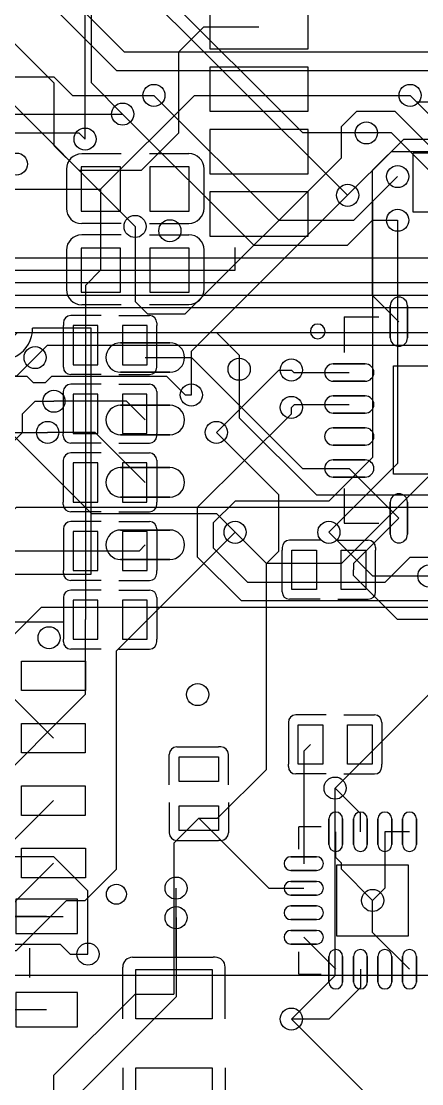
# Model space of a CAD drawing. Header units: millimetres. Extents: x 0 to 60, y 0 to 60.
# Drawn here: x 30.45 to 38.59, y 12.02 to 33.64 of the extents above; entities that cross this region are included whole.
import ezdxf

# ---------------------------------------------------------------- set-up
doc = ezdxf.new("R2010")
doc.units = ezdxf.units.MM

msp = doc.modelspace()

# ---------------------------------------------------------------- linework, layer by layer
for points in [[(6.634, 56.388), (10.033, 56.388), (22.479, 43.942), (22.479, 43.086), (32.545, 33.02), (39.116, 33.02), (41.783, 30.353), (42.164, 30.353), (44.577, 27.94), (44.577, 25.019), (45.339, 24.257)], [(13.97, 51.689), (22.098, 43.561), (22.098, 42.926), (32.385, 32.639), (38.862, 32.639), (41.783, 29.718), (42.037, 29.718)], [(32.543, 31.719), (31.877, 32.385), (31.877, 35.052), (37.846, 41.021), (39.751, 41.021)], [(31.75, 31.242), (31.75, 34.798), (32.639, 35.687), (33.401, 35.687), (33.655, 35.433), (34.036, 35.433), (34.671, 36.068), (35.281, 36.068)], [(37.465, 31.369), (36.176, 31.369), (33.274, 34.271), (33.274, 35.179)], [(37.084, 30.099), (37.973, 30.988), (44.704, 30.988), (46.609, 32.893), (53.086, 32.893), (55.118, 34.925), (55.372, 34.925)], [(37.084, 30.099), (32.385, 34.798)], [(27.432, 34.417), (29.083, 34.417), (31.115, 32.385), (31.115, 31.115), (31.623, 30.607), (32.893, 30.607), (33.655, 31.369), (33.655, 33.02), (34.163, 33.528), (35.281, 33.528)], [(32.766, 29.464), (29.845, 32.385), (29.845, 33.02)], [(25.527, 31.242), (25.527, 32.004), (26.035, 32.512), (31.115, 32.512), (31.496, 32.131), (33.147, 32.131)], [(32.065, 30.226), (33.97, 32.131), (38.354, 32.131)], [(33.147, 32.131), (35.687, 29.591), (37.084, 29.591), (37.211, 29.591), (38.1, 30.48)], [(38.354, 32.131), (38.485, 32), (39.4, 32)], [(38.354, 32.131), (41.152, 29.333), (41.152, 27.392)], [(32.766, 29.464), (32.766, 27.94), (33.02, 27.686), (33.782, 27.686), (36.957, 30.861), (36.957, 31.496), (37.269, 31.808), (38.042, 31.808), (38.989, 30.861), (38.989, 27.686), (39.751, 26.924), (42.037, 26.924), (42.799, 26.162), (42.799, 24.287), (41.776, 23.265)], [(25.908, 31.75), (32.512, 31.75)], [(32.512, 31.75), (35.179, 29.083), (37.084, 29.083), (37.592, 29.591), (38.1, 29.591)], [(38.125, 27.526), (37.592, 28.059), (37.592, 30.607), (38.227, 31.242), (41.656, 31.242), (42.037, 31.623), (42.164, 31.623)], [(25.019, 30.734), (27.559, 30.734), (28.194, 31.369), (31.623, 31.369), (31.75, 31.242)], [(40.695, 22.908), (42.496, 24.709), (42.496, 25.984), (41.81, 26.67), (39.624, 26.67), (38.735, 27.559), (38.735, 30.607), (37.973, 31.369), (37.465, 31.369)], [(12.446, 24.257), (15.259, 24.257), (15.767, 24.765), (21.209, 24.765), (22.479, 26.035), (26.707, 26.035), (28.739, 28.067), (43.815, 28.067), (45.593, 29.845), (48.133, 29.845), (49.33, 31.042), (49.526, 31.042)], [(25.019, 28.829), (43.053, 28.829), (45.266, 31.042), (46.986, 31.042)], [(32.48, 30.942), (31.68, 30.942)], [(33.056, 30.948), (33.856, 30.948)], [(38.419, 29.753), (38.419, 30.953)], [(39.189, 30.953), (38.419, 30.953)], [(31.37, 30.632), (31.37, 29.832)], [(34.165, 30.638), (34.165, 29.838)], [(19.312, 30.419), (20.394, 29.337), (26.162, 29.337), (31.877, 23.622), (34.417, 23.622), (34.798, 23.241)], [(38.1, 30.48), (37.592, 29.972), (37.592, 24.765), (36.703, 23.876), (34.798, 23.876), (34.355, 23.433), (34.355, 23.119)], [(38.1, 30.48), (37.592, 29.972), (37.592, 24.765), (36.703, 23.876), (34.798, 23.876), (34.355, 23.433), (34.355, 22.922), (35.052, 22.225), (37.846, 22.225), (38.354, 22.733), (39.116, 22.733), (39.243, 22.606), (39.497, 22.606)], [(24.069, 29.972), (24.323, 30.226), (32.065, 30.226)], [(32.065, 30.226), (32.065, 28.575)], [(33.909, 26.035), (33.909, 26.924), (37.084, 30.099)], [(39.189, 29.753), (38.419, 29.753)], [(11.557, 22.86), (12.319, 23.622), (14.986, 23.622), (15.875, 24.511), (21.336, 24.511), (22.52, 25.695), (26.728, 25.695), (28.849, 27.813), (43.942, 27.813), (45.72, 29.591), (48.895, 29.591), (49.525, 28.961), (49.525, 28.501)], [(32.48, 29.522), (31.68, 29.522)], [(33.056, 29.528), (33.856, 29.528)], [(38.1, 29.591), (38.1, 24.638), (36.703, 23.241)], [(20.701, 27.305), (20.701, 26.924), (21.336, 26.289), (26.6, 26.289), (28.632, 28.321), (43.688, 28.321), (44.145, 28.778), (44.145, 29.333)], [(32.48, 29.291), (31.68, 29.291)], [(33.056, 29.297), (33.856, 29.297)], [(16.764, 29.037), (16.764, 28.575), (34.798, 28.575), (34.798, 29.037)], [(31.37, 28.981), (31.37, 28.181)], [(34.165, 28.987), (34.165, 28.187)], [(32.065, 28.575), (31.758, 28.265), (31.758, 27.051)], [(32.48, 27.871), (31.68, 27.871)], [(33.056, 27.877), (33.856, 27.877)], [(31.308, 27.501), (31.308, 27.451)], [(32.078, 27.651), (31.458, 27.651)], [(32.438, 27.651), (33.058, 27.651)], [(33.208, 27.501), (33.208, 27.451)], [(37.017, 27.626), (37.017, 26.897)], [(37.017, 27.626), (37.72, 27.626)], [(11.481, 22.047), (12.548, 23.114), (17.038, 23.114), (18.054, 24.13), (25.527, 24.13), (28.702, 27.305), (40.386, 27.305), (41.021, 26.67), (44.704, 26.67), (45.339, 27.305), (50.419, 27.305), (51.181, 26.543), (51.181, 24.257), (50.345, 23.421), (49.525, 23.421)], [(29.952, 26.88), (30.377, 27.305), (34.417, 27.305), (34.88, 26.842), (34.88, 26.56)], [(31.872, 27.392), (30.683, 27.392)], [(31.308, 26.651), (31.308, 27.451)], [(31.872, 22.392), (31.872, 27.392)], [(33.208, 26.651), (33.208, 27.451)], [(30.734, 26.797), (30.988, 27.051), (40.278, 27.051), (40.913, 26.416), (44.831, 26.416), (45.466, 27.051), (48.514, 27.051), (49.526, 26.039), (49.526, 25.962)], [(31.758, 27.051), (31.758, 25.654)], [(30.734, 26.797), (30.353, 26.416), (23.368, 26.416), (21.925, 25.019), (13.843, 25.019), (13.589, 25.273)], [(31.308, 26.601), (31.308, 26.651)], [(32.972, 26.797), (33.909, 26.797), (36.165, 24.541), (37.117, 24.541)], [(33.208, 26.601), (33.208, 26.651)], [(22.528, 18.432), (22.528, 19.099), (28.956, 25.527), (29.845, 26.416), (30.566, 26.416), (30.693, 26.289), (30.947, 26.289), (31.074, 26.416), (33.401, 26.416), (33.782, 26.035), (33.909, 26.035)], [(32.078, 26.451), (31.458, 26.451)], [(32.438, 26.451), (33.058, 26.451)], [(34.417, 25.273), (35.687, 26.543), (35.941, 26.543)], [(34.88, 26.56), (34.88, 25.572), (36.449, 24.003), (41.275, 24.003), (43.234, 25.962), (46.986, 25.962)], [(35.941, 26.543), (35.992, 26.492), (37.117, 26.492)], [(32.077, 26.254), (31.457, 26.254)], [(32.437, 26.254), (33.057, 26.254)], [(31.307, 26.104), (31.307, 26.054)], [(31.307, 26.054), (31.307, 25.254)], [(33.207, 26.104), (33.207, 26.054)], [(33.207, 26.054), (33.207, 25.254)], [(11.557, 21.082), (12.319, 21.844), (13.335, 21.844), (14.478, 20.701), (20.614, 20.701), (22.606, 22.693), (22.606, 24.511), (24.003, 25.908), (27.559, 25.908), (28.702, 24.765), (29.972, 24.765), (30.48, 25.273), (30.48, 25.654), (30.734, 25.908), (31.115, 25.908)], [(32.972, 25.527), (32.591, 25.908), (31.115, 25.908)], [(48.158, 6.073), (48.158, 14.326), (40.64, 21.844), (34.925, 21.844), (34.036, 22.733), (34.036, 23.749), (35.941, 25.654), (35.941, 25.781)], [(42.037, 25.781), (40.132, 25.781), (36.957, 22.606), (35.433, 22.606), (34.798, 23.241)], [(35.941, 25.781), (36.002, 25.842), (37.117, 25.842)], [(31.758, 25.654), (31.758, 24.257)], [(15.875, 17.653), (17.526, 17.653), (18.542, 16.637), (21.463, 16.637), (23.495, 18.669), (23.749, 18.669), (25.781, 20.701), (25.781, 21.717), (27.178, 23.114), (28.067, 23.114), (30.226, 25.273), (30.988, 25.273)], [(29.337, 21.844), (29.718, 22.225), (29.718, 23.114), (30.353, 23.749), (41.402, 23.749), (42.799, 25.146), (45.847, 25.146), (46.228, 24.765), (50.546, 24.765)], [(32.972, 24.257), (31.956, 25.273), (30.988, 25.273)], [(31.307, 25.204), (31.307, 25.254)], [(33.207, 25.204), (33.207, 25.254)], [(34.061, 17.422), (34.44, 17.422), (35.433, 18.415), (35.433, 22.606), (35.687, 22.86), (35.687, 24.003), (34.417, 25.273)], [(32.077, 25.054), (31.457, 25.054)], [(32.437, 25.054), (33.057, 25.054)], [(31.307, 24.707), (31.307, 24.657)], [(31.307, 24.657), (31.307, 23.857)], [(32.077, 24.857), (31.457, 24.857)], [(32.437, 24.857), (33.057, 24.857)], [(33.207, 24.707), (33.207, 24.657)], [(33.207, 24.657), (33.207, 23.857)], [(38.125, 23.528), (37.117, 24.541)], [(31.758, 24.257), (31.758, 22.86)], [(37.017, 24.134), (37.017, 23.426)], [(31.307, 23.807), (31.307, 23.857)], [(33.207, 23.807), (33.207, 23.857)], [(32.077, 23.657), (31.457, 23.657)], [(32.437, 23.657), (33.057, 23.657)], [(32.078, 23.46), (31.458, 23.46)], [(32.438, 23.46), (33.058, 23.46)], [(37.017, 23.426), (37.72, 23.426)], [(38.125, 23.528), (37.203, 22.603), (37.203, 22.479)], [(13.767, 14.859), (15.291, 13.335), (18.123, 13.335), (18.377, 13.081), (19.05, 13.081), (19.939, 13.97), (21.077, 13.97), (21.839, 14.732), (30.353, 14.732), (31.369, 15.748), (31.75, 15.748), (32.385, 16.383), (32.385, 17.272), (32.385, 20.828), (34.798, 23.241)], [(31.308, 23.31), (31.308, 23.26)], [(31.308, 23.26), (31.308, 22.46)], [(33.208, 23.31), (33.208, 23.26)], [(33.208, 23.26), (33.208, 22.46)], [(36.703, 23.241), (37.592, 22.352), (38.735, 22.352)], [(32.972, 22.987), (32.845, 22.86), (30.226, 22.86)], [(35.753, 22.929), (35.753, 22.879)], [(36.523, 23.079), (35.903, 23.079)], [(36.883, 23.079), (37.503, 23.079)], [(37.653, 22.929), (37.653, 22.879)], [(31.758, 22.86), (31.758, 21.463)], [(35.753, 22.079), (35.753, 22.879)], [(37.653, 22.079), (37.653, 22.879)], [(28.072, 22.392), (31.872, 22.392)], [(31.308, 22.41), (31.308, 22.46)], [(33.208, 22.41), (33.208, 22.46)], [(34.061, 17.422), (34.44, 17.422), (35.433, 18.415), (35.433, 22.479)], [(41.199, 20), (40.833, 20), (39.37, 21.463), (38.1, 21.463), (37.203, 22.36), (37.203, 22.479)], [(31.105, 19.05), (29.591, 20.564), (29.591, 20.828), (28.28, 22.139), (20.831, 22.139)], [(32.078, 22.26), (31.458, 22.26)], [(32.078, 22.063), (31.458, 22.063)], [(32.438, 22.26), (33.058, 22.26)], [(32.438, 22.063), (33.058, 22.063)], [(35.753, 22.029), (35.753, 22.079)], [(37.653, 22.029), (37.653, 22.079)], [(31.308, 21.913), (31.308, 21.863)], [(31.308, 21.863), (31.308, 21.063)], [(33.208, 21.913), (33.208, 21.863)], [(33.208, 21.863), (33.208, 21.063)], [(36.523, 21.879), (35.903, 21.879)], [(36.883, 21.879), (37.503, 21.879)], [(14.478, 16.383), (15.367, 15.494), (21.336, 15.494), (23.749, 17.907), (24.765, 17.907), (27.051, 17.907), (30.861, 21.717), (43.053, 21.717)], [(18.415, 13.716), (19.05, 13.081), (20.955, 13.081), (24.384, 16.51), (25.527, 16.51), (25.781, 16.764), (27.686, 16.764), (28.829, 17.907), (29.718, 17.907), (31.758, 19.947), (31.758, 21.463)], [(31.304, 21.415), (23.304, 21.415)], [(31.308, 21.013), (31.308, 21.063)], [(33.208, 21.013), (33.208, 21.063)], [(32.078, 20.863), (31.458, 20.863)], [(32.438, 20.863), (33.058, 20.863)], [(36.83, 18.034), (38.796, 20), (41.2, 20)], [(36.65, 19.523), (36.03, 19.523)], [(37.01, 19.523), (37.63, 19.523)], [(35.88, 19.373), (35.88, 19.323)], [(35.88, 19.323), (35.88, 18.523)], [(37.78, 19.373), (37.78, 19.323)], [(37.78, 19.323), (37.78, 18.523)], [(33.611, 18.872), (33.661, 18.872)], [(33.661, 18.872), (34.461, 18.872)], [(34.511, 18.872), (34.461, 18.872)], [(36.33, 18.923), (36.192, 18.786), (36.192, 16.497)], [(33.461, 18.102), (33.461, 18.722)], [(34.661, 18.102), (34.661, 18.722)], [(31.105, 16.51), (29.708, 15.113), (22.479, 15.113), (22.352, 15.24), (20.447, 15.24), (18.606, 17.082), (18.606, 18.415)], [(31.105, 17.78), (29.497, 16.172), (29.497, 16.035), (29.337, 15.875), (25.146, 15.875), (24.892, 16.129), (24.892, 16.48), (24.1, 17.272), (20.193, 17.272), (19.606, 17.859), (19.606, 18.415)], [(35.88, 18.473), (35.88, 18.523)], [(37.78, 18.473), (37.78, 18.523)], [(36.65, 18.323), (36.03, 18.323)], [(37.01, 18.323), (37.63, 18.323)], [(35.941, 13.335), (36.83, 14.224), (36.83, 18.034)], [(37.343, 17.148), (37.343, 17.521), (36.957, 17.907), (36.83, 18.034)], [(33.461, 17.742), (33.461, 17.122)], [(34.661, 17.742), (34.661, 17.122)], [(34.061, 17.422), (33.553, 16.914), (33.553, 13.843)], [(34.061, 17.422), (35.486, 15.997), (36.192, 15.997)], [(36.092, 16.792), (36.092, 17.248)], [(36.548, 17.248), (36.092, 17.248)], [(37.592, 15.748), (36.957, 16.383), (36.957, 16.51), (36.843, 16.624), (36.843, 17.148)], [(37.841, 17.148), (37.841, 15.997), (37.592, 15.748)], [(38.341, 17.148), (37.841, 17.148)], [(33.611, 16.972), (33.661, 16.972)], [(33.661, 16.972), (34.461, 16.972)], [(34.511, 16.972), (34.461, 16.972)], [(31.808, 14.656), (31.808, 15.944), (31.115, 16.637), (29.19, 16.637)], [(25.138, 15.24), (25.138, 15.613), (25.908, 16.383), (27.813, 16.383), (28.768, 15.428), (30.968, 15.428)], [(51.181, 16.256), (49.149, 14.224), (27.305, 14.224)], [(33.599, 15.399), (33.599, 15.999)], [(38.341, 14.348), (37.592, 15.098), (37.592, 15.748)], [(33.599, 15.4), (33.599, 13.787), (29.718, 9.906), (21.59, 9.906), (19.931, 11.565), (18.153, 11.565)], [(31.304, 15.415), (23.304, 15.415)], [(33.599, 14.6), (33.599, 15.399)], [(36.843, 14.348), (36.192, 14.999)], [(26.924, 8.128), (26.67, 8.382), (26.67, 14.351), (27.178, 14.859), (31.242, 14.859), (31.445, 14.656), (31.808, 14.656)], [(30.618, 14.778), (30.618, 14.178)], [(36.092, 14.248), (36.092, 14.704)], [(32.715, 14.592), (32.755, 14.592)], [(32.755, 14.592), (34.355, 14.592)], [(34.395, 14.592), (34.355, 14.592)], [(32.515, 13.342), (32.515, 14.392)], [(34.595, 13.342), (34.595, 14.392)], [(37.343, 14.348), (37.343, 13.975), (36.703, 13.335), (35.941, 13.335)], [(36.092, 14.248), (36.548, 14.248)], [(24.138, 13.97), (24.773, 13.335), (25.527, 13.335), (25.781, 13.081), (25.781, 12.573), (26.035, 12.319), (27.432, 12.319), (28.641, 13.528), (30.968, 13.528)], [(38.948, 8.382), (38.948, 8.382), (37.973, 8.382), (37.338, 9.017), (32.385, 9.017), (31.115, 10.287), (31.115, 12.192), (32.766, 13.843), (33.553, 13.843)], [(35.941, 13.335), (37.846, 11.43), (39.624, 11.43)], [(32.515, 12.342), (32.515, 11.292)], [(34.595, 12.342), (34.595, 11.292)]]:
    msp.add_lwpolyline(points)
for points in [[(34.281, 33.078), (36.281, 33.078), (36.281, 33.978), (34.281, 33.978)], [(34.281, 31.808), (36.281, 31.808), (36.281, 32.708), (34.281, 32.708)], [(34.281, 30.538), (36.281, 30.538), (36.281, 31.438), (34.281, 31.438)], [(32.467, 30.676), (31.667, 30.676), (31.667, 29.776), (32.467, 29.776)], [(33.867, 30.676), (33.067, 30.676), (33.067, 29.776), (33.867, 29.776)], [(34.281, 29.268), (36.281, 29.268), (36.281, 30.168), (34.281, 30.168)], [(32.467, 29.025), (31.667, 29.025), (31.667, 28.125), (32.467, 28.125)], [(33.867, 29.025), (33.067, 29.025), (33.067, 28.125), (33.867, 28.125)], [(37.951, 27.201), (37.951, 27.851)], [(38.301, 27.201), (38.301, 27.851)], [(31.508, 26.651), (32.008, 26.651), (32.008, 27.451), (31.508, 27.451)], [(32.508, 26.651), (33.008, 26.651), (33.008, 27.451), (32.508, 27.451)], [(33.472, 27.097), (32.472, 27.097)], [(36.792, 26.666), (37.442, 26.666)], [(38.017, 26.626), (40.217, 26.626), (40.217, 24.426), (38.017, 24.426)], [(33.472, 26.497), (32.472, 26.497)], [(36.792, 26.316), (37.442, 26.316)], [(32.007, 26.054), (31.507, 26.054), (31.507, 25.254), (32.007, 25.254)], [(33.007, 26.054), (32.507, 26.054), (32.507, 25.254), (33.007, 25.254)], [(36.792, 26.016), (37.442, 26.016)], [(33.472, 25.827), (32.472, 25.827)], [(36.792, 25.666), (37.442, 25.666)], [(36.792, 25.366), (37.442, 25.366)], [(33.472, 25.227), (32.472, 25.227)], [(36.792, 25.016), (37.442, 25.016)], [(32.007, 24.657), (31.507, 24.657), (31.507, 23.857), (32.007, 23.857)], [(33.007, 24.657), (32.507, 24.657), (32.507, 23.857), (33.007, 23.857)], [(36.792, 24.715), (37.442, 24.715)], [(33.472, 24.557), (32.472, 24.557)], [(36.792, 24.365), (37.442, 24.365)], [(33.472, 23.957), (32.472, 23.957)], [(37.951, 23.201), (37.951, 23.851)], [(38.301, 23.201), (38.301, 23.851)], [(32.008, 23.26), (31.508, 23.26), (31.508, 22.46), (32.008, 22.46)], [(33.472, 23.287), (32.472, 23.287)], [(33.008, 23.26), (32.508, 23.26), (32.508, 22.46), (33.008, 22.46)], [(36.453, 22.079), (35.953, 22.079), (35.953, 22.879), (36.453, 22.879)], [(37.453, 22.079), (36.953, 22.079), (36.953, 22.879), (37.453, 22.879)], [(33.472, 22.687), (32.472, 22.687)], [(32.008, 21.863), (31.508, 21.863), (31.508, 21.063), (32.008, 21.063)], [(33.008, 21.863), (32.508, 21.863), (32.508, 21.063), (33.008, 21.063)], [(30.455, 20.02), (30.455, 20.62), (31.755, 20.62), (31.755, 20.02)], [(30.454, 18.75), (30.454, 19.35), (31.754, 19.35), (31.754, 18.75)], [(36.08, 19.323), (36.58, 19.323), (36.58, 18.523), (36.08, 18.523)], [(37.08, 19.323), (37.58, 19.323), (37.58, 18.523), (37.08, 18.523)], [(33.661, 18.172), (33.661, 18.672), (34.461, 18.672), (34.461, 18.172)], [(30.454, 17.48), (30.454, 18.08), (31.754, 18.08), (31.754, 17.48)], [(33.661, 17.172), (33.661, 17.672), (34.461, 17.672), (34.461, 17.172)], [(36.703, 17.408), (36.703, 16.888)], [(36.983, 17.408), (36.983, 16.888)], [(37.203, 17.408), (37.203, 16.888)], [(37.483, 17.408), (37.483, 16.888)], [(37.701, 17.408), (37.701, 16.888)], [(37.981, 17.408), (37.981, 16.888)], [(38.201, 17.408), (38.201, 16.888)], [(38.481, 17.408), (38.481, 16.888)], [(30.455, 16.21), (30.455, 16.81), (31.755, 16.81), (31.755, 16.21)], [(35.932, 16.638), (36.452, 16.638)], [(38.317, 15.023), (36.867, 15.023), (36.867, 16.473), (38.317, 16.473)], [(35.932, 16.358), (36.452, 16.358)], [(35.932, 16.137), (36.452, 16.137)], [(35.932, 15.857), (36.452, 15.857)], [(31.593, 15.078), (31.593, 15.778), (30.343, 15.778), (30.343, 15.078)], [(35.932, 15.639), (36.452, 15.639)], [(35.932, 15.359), (36.452, 15.359)], [(35.932, 15.139), (36.452, 15.139)], [(35.932, 14.859), (36.452, 14.859)], [(36.703, 14.609), (36.703, 14.089)], [(36.983, 14.609), (36.983, 14.089)], [(37.203, 14.609), (37.203, 14.089)], [(37.483, 14.609), (37.483, 14.089)], [(37.701, 14.609), (37.701, 14.089)], [(37.981, 14.609), (37.981, 14.089)], [(38.201, 14.609), (38.201, 14.089)], [(38.481, 14.609), (38.481, 14.089)], [(32.78, 13.342), (32.78, 14.342), (34.33, 14.342), (34.33, 13.342)], [(31.593, 13.178), (31.593, 13.878), (30.343, 13.878), (30.343, 13.178)], [(32.78, 11.342), (32.78, 12.342), (34.33, 12.342), (34.33, 11.342)]]:
    msp.add_lwpolyline(points, close=True)
for centre, radius in [((33.147, 32.131), 0.225), ((38.354, 32.131), 0.225), ((32.512, 31.75), 0.225), ((37.465, 31.369), 0.225), ((31.75, 31.242), 0.225), ((30.353, 30.734), 0.225), ((38.1, 30.48), 0.225), ((37.084, 30.099), 0.225), ((32.766, 29.464), 0.225), ((38.1, 29.591), 0.225), ((33.472, 29.376), 0.225), ((30.734, 26.797), 0.225), ((34.88, 26.56), 0.225), ((35.941, 26.543), 0.225), ((33.909, 26.035), 0.225), ((31.115, 25.908), 0.225), ((35.941, 25.781), 0.225), ((30.988, 25.273), 0.225), ((34.417, 25.273), 0.225), ((34.798, 23.241), 0.225), ((36.703, 23.241), 0.225), ((38.735, 22.352), 0.225), ((31.018, 21.094), 0.225), ((34.036, 19.939), 0.225), ((36.83, 18.034), 0.225), ((33.599, 15.999), 0.225), ((32.385, 15.875), 0.203), ((37.592, 15.748), 0.225), ((33.599, 15.399), 0.225), ((31.808, 14.656), 0.225), ((35.941, 13.335), 0.225)]:
    msp.add_circle(centre, radius)
for centre, radius, start, end in [((31.68, 30.632), 0.31, 90, 180), ((33.856, 30.638), 0.31, 0, 90), ((31.68, 29.832), 0.31, 180, 270), ((33.856, 29.838), 0.31, 270, 360), ((31.68, 28.981), 0.31, 90, 180), ((33.856, 28.987), 0.31, 0, 90), ((31.68, 28.181), 0.31, 180, 270), ((33.856, 28.187), 0.31, 270, 360), ((38.126, 27.851), 0.175, 0, 180), ((31.458, 27.501), 0.15, 90, 180), ((33.058, 27.501), 0.15, 360, 90), ((36.478, 27.328), 0.15, 0.4851, 359.5149), ((30.035, 27.392), 0.648, 180.0281, 0.0281), ((32.472, 26.797), 0.3, 90, 270), ((33.472, 26.797), 0.3, 270, 90), ((38.126, 27.201), 0.175, 180, 0), ((31.458, 26.601), 0.15, 180, 270), ((33.058, 26.601), 0.15, 270, 0), ((36.792, 26.491), 0.175, 450, 270), ((37.442, 26.491), 0.175, 270, 450), ((31.457, 26.104), 0.15, 90, 180), ((33.057, 26.104), 0.15, 0, 90), ((36.792, 25.841), 0.175, 450, 270), ((37.442, 25.841), 0.175, 270, 450), ((32.472, 25.527), 0.3, 90, 270), ((33.472, 25.527), 0.3, 270, 90), ((36.792, 25.191), 0.175, 450, 270), ((37.442, 25.191), 0.175, 270, 450), ((31.457, 25.204), 0.15, 180, 270), ((33.057, 25.204), 0.15, 270, 0), ((31.457, 24.707), 0.15, 90, 180), ((33.057, 24.707), 0.15, 0, 90), ((36.792, 24.54), 0.175, 450, 270), ((37.442, 24.54), 0.175, 270, 450), ((32.472, 24.257), 0.3, 90, 270), ((33.472, 24.257), 0.3, 270, 90), ((38.126, 23.851), 0.175, 0, 180), ((31.457, 23.807), 0.15, 180, 270), ((33.057, 23.807), 0.15, 270, 0), ((31.458, 23.31), 0.15, 90, 180), ((33.058, 23.31), 0.15, 0, 90), ((32.472, 22.987), 0.3, 90, 270), ((33.472, 22.987), 0.3, 270, 90), ((38.126, 23.201), 0.175, 180, 0), ((35.903, 22.929), 0.15, 90, 180), ((37.503, 22.929), 0.15, 360, 90), ((31.458, 22.41), 0.15, 180, 270), ((33.058, 22.41), 0.15, 270, 0), ((31.458, 21.913), 0.15, 90, 180), ((33.058, 21.913), 0.15, 0, 90), ((35.903, 22.029), 0.15, 180, 270), ((37.503, 22.029), 0.15, 270, 360), ((31.458, 21.013), 0.15, 180, 270), ((33.058, 21.013), 0.15, 270, 0), ((36.03, 19.373), 0.15, 90, 180), ((37.63, 19.373), 0.15, 360, 90), ((33.611, 18.722), 0.15, 90, 180), ((34.511, 18.722), 0.15, 0, 90), ((36.03, 18.473), 0.15, 180, 270), ((37.63, 18.473), 0.15, 270, 0), ((36.843, 17.408), 0.14, 360, 180), ((37.343, 17.408), 0.14, 360, 180), ((37.841, 17.408), 0.14, 360, 180), ((38.341, 17.408), 0.14, 360, 180), ((33.611, 17.122), 0.15, 180, 270), ((34.511, 17.122), 0.15, 270, 0), ((36.843, 16.888), 0.14, 180, 360), ((37.343, 16.888), 0.14, 180, 360), ((37.841, 16.888), 0.14, 180, 360), ((38.341, 16.888), 0.14, 180, 360), ((35.932, 16.498), 0.14, 450, 270), ((36.452, 16.498), 0.14, 270, 450), ((35.932, 15.997), 0.14, 450, 270), ((36.452, 15.997), 0.14, 270, 450), ((35.932, 15.499), 0.14, 450, 270), ((36.452, 15.499), 0.14, 270, 450), ((35.932, 14.999), 0.14, 450, 270), ((36.452, 14.999), 0.14, 270, 450), ((36.843, 14.609), 0.14, 360, 180), ((37.343, 14.609), 0.14, 360, 180), ((37.841, 14.609), 0.14, 360, 180), ((38.341, 14.609), 0.14, 360, 180), ((32.715, 14.392), 0.2, 90, 180), ((34.395, 14.392), 0.2, 0, 90), ((36.843, 14.089), 0.14, 180, 360), ((37.343, 14.089), 0.14, 180, 360), ((37.841, 14.089), 0.14, 180, 360), ((38.341, 14.089), 0.14, 180, 360)]:
    msp.add_arc(centre, radius, start, end)

doc.saveas('drawing.dxf')
